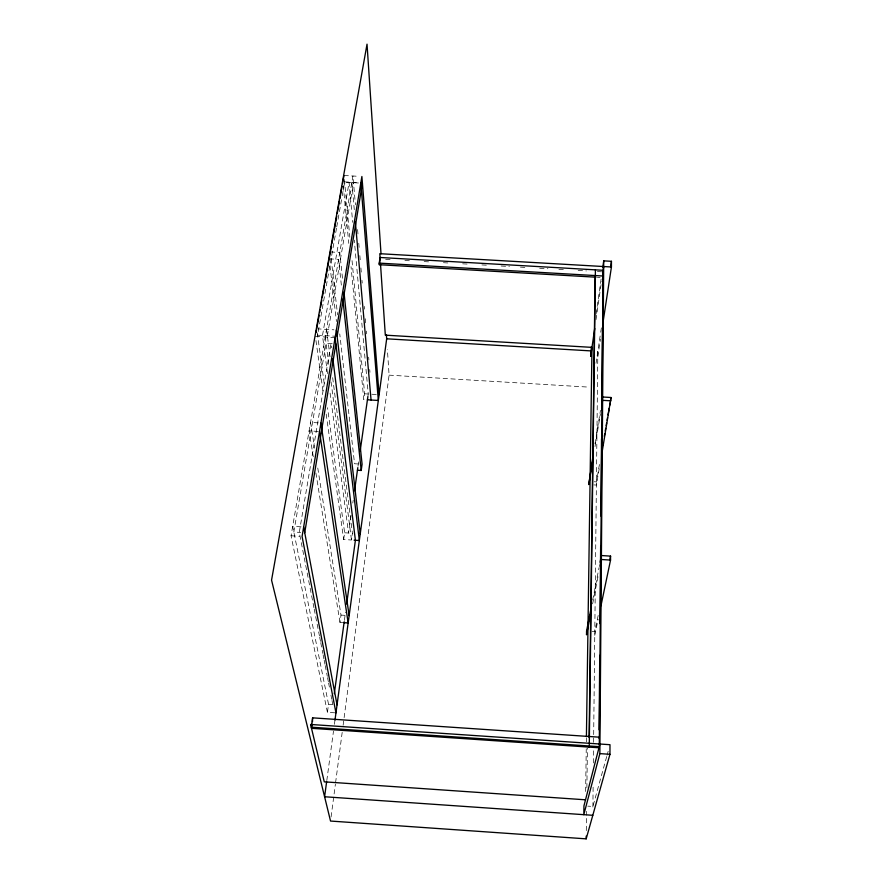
<?xml version="1.0" encoding="UTF-8"?>
<svg xmlns="http://www.w3.org/2000/svg" width="883" height="883" viewBox="0 0 883 883"><rect width="100%" height="100%" fill="white"/><g stroke="black" fill="none" stroke-linecap="round" stroke-linejoin="round"><path stroke-width="0.66" stroke-dasharray="4.42 3.31" d="M592.89 807.04L593.122 786.378M593.376 762.978L593.519 749.214M593.597 742.327L597.835 351.313L595.484 351.169M585.628 791.521L586.246 748.762M586.345 741.875L586.4 737.735M586.29 830.594L586.555 811.322M586.875 787.912L587.427 748M331.081 816.941L335.397 784.115M335.573 782.746L342.218 732.139M343.112 725.296L389.094 375.143L387.394 349.58M326.798 780.528L333.487 731.135M334.414 724.303L334.966 720.208M344.381 620.396L345.507 612.239M334.745 712.813L327.416 712.316L328.542 704.292L292.681 526.301L302.295 526.908M342.703 622.603L339.977 622.427L341.004 615.087L317.637 467.184M326.191 414.105L343.664 539.524L351.489 540.021L352.438 533.277L332.284 374.547M351.048 515.319L348.531 533.034L330.032 392.703M352.792 503.045L353.178 500.319M358.001 466.246L358.774 460.794M367.858 396.743L368.244 394.017L354.304 240.154M343.664 539.524L344.635 532.78L327.516 407.681M352.041 260.617L364.635 393.796L363.796 399.58L351.037 266.699M596.069 314.061L601.168 278.598M596.003 319.635L601.533 281.368M596.014 363.321L600.517 333.586M600.727 332.218L601.544 326.765M597.78 356.798L600.462 339.116M594.965 443.895L600.462 410.396M595.021 446.544L600.396 413.928M327.361 335.772L353.52 182.704M327.416 712.316L291.059 535.771L352.935 176.004L355.441 204.823M599.436 464.48L596.422 481.886L593.884 481.732M599.215 468.763L596.389 485.065L593.84 484.91M336.5 228.233L317.593 335.187L335.915 336.28M336.732 226.887L341.997 197.097M342.24 195.75L344.635 182.207L358.597 182.991M592.67 600.065L599.027 567.681M592.614 603.884L598.199 575.639M598.177 615.451L594.8 631.632L592.052 631.455M594.756 635.352L598.133 619.215M606.709 756.532L592.901 806.477L587.78 806.124M607.074 755.219L608.166 751.267M343.995 175.496L359.326 176.357M344.171 181.832L358.277 182.626M330.397 251.931L339.789 252.472L342.803 281.158M385.661 259.381L392.538 259.779M404.911 260.496L411.787 260.893M424.16 261.6L431.036 261.997M443.409 262.704L450.286 263.101M462.659 263.818L469.535 264.205M481.908 264.922L488.785 265.319M501.158 266.026L509.403 266.5M520.407 267.13L527.283 267.527M539.656 268.244L547.901 268.719M558.906 269.348L565.782 269.745M578.155 270.452L586.4 270.926M597.405 271.556L601.621 271.798M329.171 258.84L338.597 259.381L341.677 288.167M597.372 277.273L600.109 277.428M316.721 328.807L333.929 329.823M315.374 336.39L333.895 337.494M332.207 343.708L326.07 343.344L293.829 531.996L300.65 532.438M389.094 375.143L589.634 387.173M364.635 393.796L368.244 394.017M371.864 394.237L376.688 394.524M318.333 422.88L310.551 422.405L314.635 448.189M318.222 431.423L309.105 430.86L313.476 458.034M358.332 463.983L354.569 463.752L339.756 333.929M344.635 532.78L352.438 533.277M291.059 535.771L299.635 536.323M341.004 615.087L345.076 615.352M328.542 704.292L332.185 704.546M313.94 607.703L299.282 532.35L330.982 343.63L331.489 347.725M314.205 609.049L318.399 630.572M318.653 631.919L319.447 635.959M319.701 637.305L320.485 641.345M320.75 642.681L322.847 653.453M323.112 654.8L323.895 658.828M324.16 660.175L324.944 664.215M325.198 665.561L327.295 676.323M327.56 677.669L328.344 681.709M328.608 683.056L329.392 687.095M330.959 695.164L331.743 699.204M332.008 700.55L332.792 704.579M315.893 472.979L339.977 622.427M315.948 340.485L323.344 393.652M317.284 332.88L324.536 385.915M327.516 373.63L322.483 335.485L349.072 182.461L352.681 222.295M325.253 336.975L328.951 365.595M331.059 381.942L351.489 540.021M326.555 329.381L330.032 356.754M329.966 265.651L336.445 321.511M331.18 258.763L337.571 314.789M343.277 185.871L348.807 243.41M344.381 179.525L349.834 237.284M351.864 182.262L354.271 209.657M357.582 229.525L358.056 235.021M358.774 243.255L359.127 247.372M359.845 255.606L360.198 259.723M360.915 267.957L361.268 272.074M361.986 280.308L362.229 283.057M364.249 306.39L364.48 309.138M365.319 318.741L365.672 322.858M366.39 331.092L366.633 333.84M368.652 357.174L368.895 359.922M369.723 369.524L369.966 372.273"/><path stroke-width="1.32" d="M381.014 253.84L367.03 44.15L271.556 580.131L330.54 821.047L586.18 838.85L609.954 754.303L609.987 744.7L310.595 724.457L324.282 781.83L585.517 799.799M600.959 605.782L610.539 560.087L610.561 556.113L601.411 555.539L600.087 562.283M601.82 453.818L611.036 397.505L602.659 396.997L601.996 401.014M602.747 324.138L611.433 266.986L611.444 261.302L603.718 260.86L602.736 267.681M599.943 744.016L583.95 805.859L583.818 814.678L599.866 753.618L603.718 260.86M599.115 729.844L599.734 655.352M599.999 623.63L600.639 546.378M600.881 516.036L601.522 438.785M601.765 409.822L601.798 405.683M601.853 398.785L602.427 329.812M602.648 302.229L602.901 271.876M599.27 745.307L603.133 270.297L380.054 257.483L379.226 263.123L379.337 264.712L596.003 277.196M589.127 737.448L595.12 276.953M589.281 744.612L595.407 269.856M586.422 736.356L591.985 347.372L385.319 335.154L380.54 264.558M586.18 838.85L586.213 836.102M326.633 781.72L324.591 796.753L592.802 815.296M334.966 720.208L386.677 338.807L386.401 334.701M334.293 693.718L344.193 621.753M346.622 604.093L355.408 540.275L332.847 358.653M357.438 470.242L361.213 470.473L362.085 464.215L343.962 292.085M354.524 490.782L357.814 467.615M360.132 451.257L367.858 396.743M591.356 346.798L590.683 356.379L594.712 328.52M602.692 273.355L603.674 266.545M602.857 277.593L603.089 276.015L379.226 263.123M311.445 725.848L312.615 717.846L599.336 737.184L599.049 738.309M312.107 724.325L311.522 728.32L598.972 747.78M312.494 721.665L312.615 717.846M379.337 264.712L380.165 259.072L379.8 253.697L611.433 266.986M610.628 266.754L611.444 261.302M592.99 455.959L588.762 484.59L593.012 458.774M304.734 532.692L335.882 343.917M337.14 336.346L362.416 183.2M601.731 405.772L602.625 400.33L611.025 400.838M601.753 451.081L602.217 448.398M602.681 445.727L603.144 443.045M604.303 436.345L604.767 433.674M605.241 430.992L605.705 428.31M606.168 425.628L606.632 422.957M607.096 420.275L607.559 417.593M608.023 414.911L609.182 408.222M609.645 405.54L610.109 402.858M610.572 400.187L611.036 397.505M316.048 332.593L316.5 330.065M316.964 327.45L319.138 315.242M319.624 312.527L320.099 309.812M320.584 307.096L321.798 300.319M322.273 297.604L324.447 285.397M324.933 282.681L331.445 246.048M331.931 243.333L336.754 216.203M337.24 213.487L339.414 201.28M339.9 198.565L342.063 186.357M342.549 183.642L343.995 175.496M591.069 608.155L586.566 631.091L586.511 634.811L591.29 610.606M600.054 566.224L601.389 559.502L610.539 560.087M609.712 560.164L610.561 556.113M589.005 747.106L589.27 745.992M386.677 338.807L590.981 350.904M367.427 399.8L378.321 400.463L360.838 182.77M354.105 540.186L359.326 540.517L335.132 337.56M344.072 622.692L348.156 622.957L319.525 431.5M311.246 727.184L599.259 746.665M599.866 753.618L609.954 754.303M335.959 712.901L302.085 536.478L361.887 176.501L379.105 394.668M303.664 526.996L337.052 704.866M320.926 423.045L349.149 615.617M336.39 329.966L360.242 533.774M342.858 299.127L361.213 470.473M355.363 221.986L371.059 400.021"/></g></svg>
